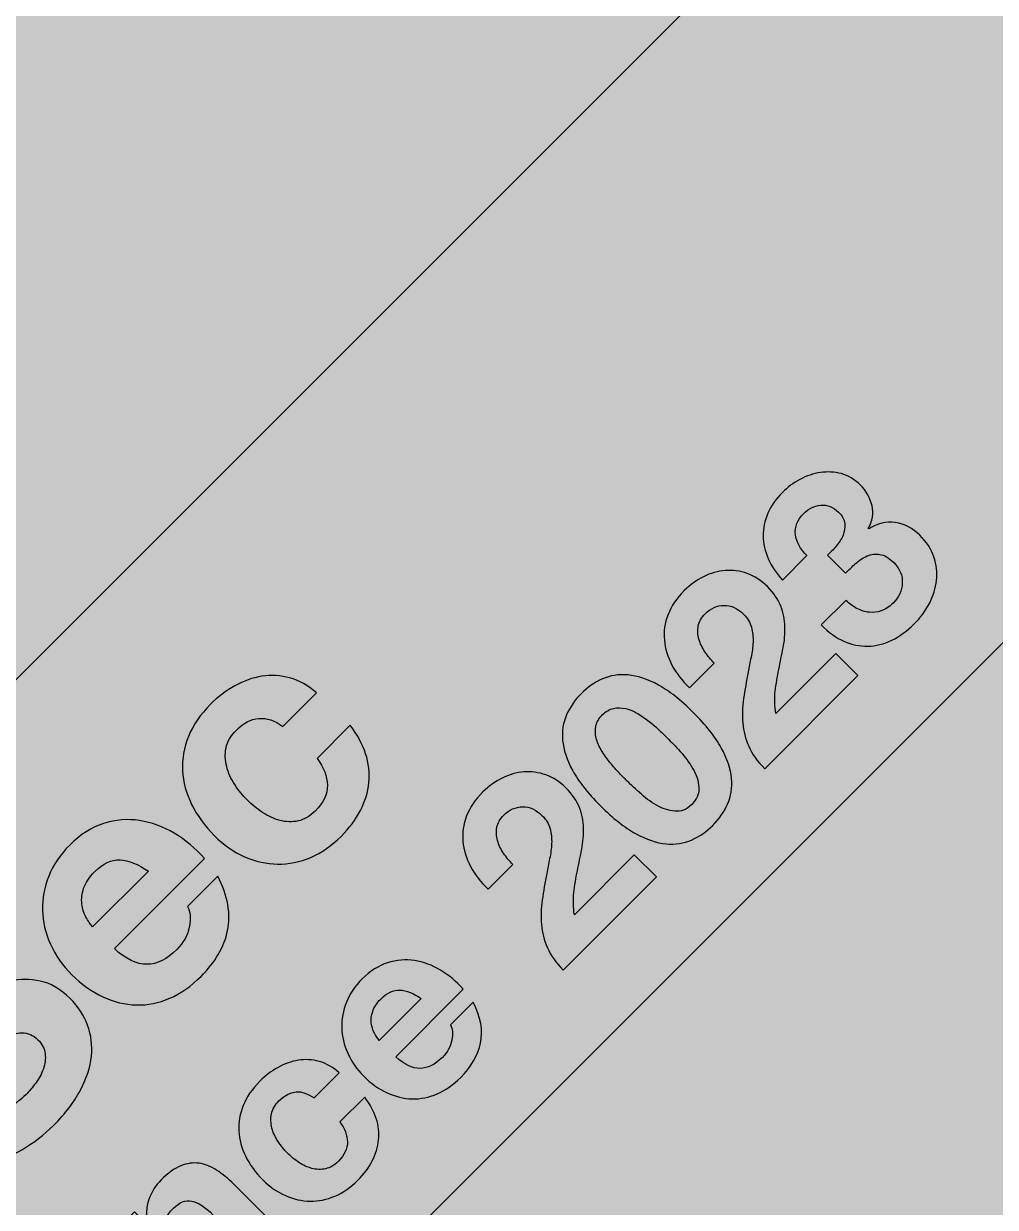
# Model space of a CAD drawing. Extents: x 111 to 722, y -668 to -170.
# Drawn here: x 318.8 to 421, y -543.6 to -419 of the extents above; entities that cross this region are included whole.
import ezdxf

# ---------------------------------------------------------------- set-up
doc = ezdxf.new("R2010")
doc.units = 0
doc.header["$MEASUREMENT"] = 0
for name, color, linetype, lineweight in [('background', 7, 'Continuous', 0), ('stripes', 7, 'Continuous', 0), ('type', 7, 'Continuous', 0)]:
    doc.layers.add(name, color=color, linetype=linetype, lineweight=lineweight)

# ---------------------------------------------------------------- blocks, each defined once
blk = doc.blocks.new('Block_2')
at = {"layer": 'stripes'}
blk.add_lwpolyline([(271.66, -290.48), (393.6, -412.41), (146.21, -659.79), (246.18, -659.79), (493.55, -412.41), (371.62, -290.48)], close=True, dxfattribs=at)
blk = doc.blocks.new('Block_1')
at = {"layer": 'stripes'}
blk.add_blockref('Block_2', (0, 0), dxfattribs=at)
blk = doc.blocks.new('Block_5')
at = {"layer": 'type', "true_color": 0x181d4e, "transparency": 33554687}
h = blk.add_hatch(color=179, dxfattribs=at)
h.dxf.hatch_style = 2
edge = h.paths.add_edge_path()
edge.add_spline(control_points=[(404.27, -474.03), (404.57, -473.67), (404.81, -473.29), (404.98, -472.88), (405.14, -472.48), (405.2, -472.07), (405.16, -471.65), (405.11, -471.24), (404.9, -470.84), (404.52, -470.46), (403.95, -469.89), (403.32, -469.64), (402.63, -469.72), (401.95, -469.8), (401.35, -470.08), (400.86, -470.58), (400.17, -471.26), (399.88, -472.01), (399.98, -472.81), (400.08, -473.61), (400.48, -474.34), (401.18, -475.02), (401.18, -475.02), (398.61, -477.59), (398.61, -477.59), (397.95, -476.88), (397.45, -476.13), (397.11, -475.34), (396.76, -474.55), (396.59, -473.76), (396.58, -472.95), (396.57, -472.14), (396.74, -471.35), (397.08, -470.57), (397.41, -469.79), (397.92, -469.05), (398.61, -468.37), (399.14, -467.83), (399.76, -467.38), (400.45, -467), (401.14, -466.63), (401.86, -466.39), (402.6, -466.28), (403.35, -466.17), (404.08, -466.21), (404.8, -466.4), (405.53, -466.59), (406.19, -466.99), (406.79, -467.58), (407.43, -468.23), (407.85, -468.96), (408.03, -469.77), (408.22, -470.57), (408.09, -471.38), (407.64, -472.18), (407.64, -472.18), (407.68, -472.22), (407.68, -472.22), (408.58, -471.64), (409.52, -471.42), (410.48, -471.55), (411.45, -471.68), (412.31, -472.12), (413.07, -472.88), (413.77, -473.58), (414.26, -474.34), (414.53, -475.16), (414.81, -475.98), (414.9, -476.8), (414.81, -477.63), (414.72, -478.45), (414.47, -479.26), (414.07, -480.05), (413.66, -480.84), (413.13, -481.55), (412.48, -482.2), (411.73, -482.95), (410.94, -483.53), (410.11, -483.93), (409.28, -484.33), (408.44, -484.54), (407.6, -484.56), (406.75, -484.57), (405.91, -484.4), (405.08, -484.04), (404.25, -483.68), (403.45, -483.1), (402.69, -482.32), (402.69, -482.32), (405.26, -479.74), (405.26, -479.74), (405.63, -480.09), (406.03, -480.37), (406.45, -480.59), (406.88, -480.81), (407.3, -480.95), (407.73, -480.99), (408.16, -481.04), (408.58, -480.99), (409.01, -480.84), (409.43, -480.69), (409.84, -480.42), (410.24, -480.03), (410.85, -479.42), (411.17, -478.72), (411.22, -477.92), (411.26, -477.13), (410.96, -476.41), (410.31, -475.76), (409.8, -475.25), (409.32, -474.96), (408.85, -474.89), (408.39, -474.82), (407.94, -474.88), (407.52, -475.06), (407.09, -475.25), (406.69, -475.51), (406.31, -475.86), (405.93, -476.2), (405.57, -476.54), (405.24, -476.87), (405.24, -476.87), (403.34, -474.96), (403.34, -474.96), (403.65, -474.69), (403.97, -474.38), (404.27, -474.03)], knot_values=[0, 0, 0, 0, 1, 1, 1, 2, 2, 2, 3, 3, 3, 4, 4, 4, 5, 5, 5, 6, 6, 6, 7, 7, 7, 8, 8, 8, 9, 9, 9, 10, 10, 10, 11, 11, 11, 12, 12, 12, 13, 13, 13, 14, 14, 14, 15, 15, 15, 16, 16, 16, 17, 17, 17, 18, 18, 18, 19, 19, 19, 20, 20, 20, 21, 21, 21, 22, 22, 22, 23, 23, 23, 24, 24, 24, 25, 25, 25, 26, 26, 26, 27, 27, 27, 28, 28, 28, 29, 29, 29, 30, 30, 30, 31, 31, 31, 32, 32, 32, 33, 33, 33, 34, 34, 34, 35, 35, 35, 36, 36, 36, 37, 37, 37, 38, 38, 38, 39, 39, 39, 40, 40, 40, 41, 41, 41, 42, 42, 42, 42], degree=3, periodic=0)
h = blk.add_hatch(color=179, dxfattribs=at)
h.dxf.hatch_style = 2
edge = h.paths.add_edge_path()
edge.add_spline(control_points=[(386.98, -486.54), (386.53, -485.68), (386.26, -484.8), (386.18, -483.91), (386.09, -483.01), (386.22, -482.12), (386.57, -481.23), (386.91, -480.34), (387.48, -479.5), (388.28, -478.7), (388.89, -478.09), (389.57, -477.6), (390.31, -477.24), (391.05, -476.87), (391.81, -476.66), (392.59, -476.6), (393.36, -476.54), (394.14, -476.64), (394.9, -476.91), (395.67, -477.19), (396.38, -477.65), (397.03, -478.29), (397.7, -478.97), (398.17, -479.65), (398.44, -480.35), (398.71, -481.05), (398.85, -481.77), (398.87, -482.5), (398.89, -483.23), (398.82, -483.97), (398.68, -484.73), (398.53, -485.48), (398.38, -486.24), (398.22, -486.99), (398.06, -487.75), (397.94, -488.52), (397.85, -489.29), (397.76, -490.07), (397.78, -490.85), (397.91, -491.63), (397.91, -491.63), (404.21, -485.33), (404.21, -485.33), (404.21, -485.33), (406.54, -487.65), (406.54, -487.65), (406.54, -487.65), (396.74, -497.45), (396.74, -497.45), (395.97, -496.67), (395.41, -495.89), (395.06, -495.09), (394.71, -494.3), (394.5, -493.49), (394.43, -492.65), (394.36, -491.82), (394.39, -490.96), (394.52, -490.06), (394.66, -489.17), (394.81, -488.24), (394.99, -487.27), (395.08, -486.77), (395.18, -486.26), (395.3, -485.72), (395.42, -485.18), (395.5, -484.64), (395.51, -484.12), (395.53, -483.59), (395.48, -483.07), (395.34, -482.57), (395.21, -482.07), (394.94, -481.62), (394.53, -481.21), (393.88, -480.56), (393.19, -480.25), (392.46, -480.26), (391.72, -480.27), (391.06, -480.57), (390.47, -481.15), (390.08, -481.55), (389.84, -481.97), (389.75, -482.43), (389.66, -482.89), (389.68, -483.35), (389.82, -483.81), (389.95, -484.28), (390.16, -484.72), (390.45, -485.15), (390.75, -485.59), (391.07, -485.98), (391.43, -486.34), (391.43, -486.34), (388.83, -488.93), (388.83, -488.93), (388.05, -488.19), (387.43, -487.39), (386.98, -486.54)], knot_values=[0, 0, 0, 0, 1, 1, 1, 2, 2, 2, 3, 3, 3, 4, 4, 4, 5, 5, 5, 6, 6, 6, 7, 7, 7, 8, 8, 8, 9, 9, 9, 10, 10, 10, 11, 11, 11, 12, 12, 12, 13, 13, 13, 14, 14, 14, 15, 15, 15, 16, 16, 16, 17, 17, 17, 18, 18, 18, 19, 19, 19, 20, 20, 20, 21, 21, 21, 22, 22, 22, 23, 23, 23, 24, 24, 24, 25, 25, 25, 26, 26, 26, 27, 27, 27, 28, 28, 28, 29, 29, 29, 30, 30, 30, 31, 31, 31, 32, 32, 32, 32], degree=3, periodic=0)
h = blk.add_hatch(color=179, dxfattribs=at)
h.dxf.hatch_style = 2
edge = h.paths.add_edge_path()
edge.add_spline(control_points=[(341.12, -493.41), (340.54, -493.99), (340.19, -494.6), (340.06, -495.26), (339.93, -495.91), (339.96, -496.56), (340.13, -497.22), (340.29, -497.89), (340.58, -498.52), (340.98, -499.12), (341.37, -499.72), (341.82, -500.27), (342.31, -500.76), (342.78, -501.23), (343.32, -501.66), (343.91, -502.05), (344.5, -502.44), (345.11, -502.72), (345.74, -502.89), (346.37, -503.06), (347, -503.08), (347.65, -502.94), (348.29, -502.81), (348.89, -502.46), (349.45, -501.9), (350.31, -501.04), (350.74, -500.13), (350.72, -499.18), (350.7, -498.23), (350.35, -497.29), (349.65, -496.36), (349.65, -496.36), (353.13, -492.88), (353.13, -492.88), (354.64, -494.86), (355.29, -496.87), (355.09, -498.9), (354.89, -500.93), (353.91, -502.82), (352.17, -504.57), (351.19, -505.55), (350.12, -506.29), (348.97, -506.78), (347.82, -507.27), (346.66, -507.51), (345.49, -507.49), (344.32, -507.47), (343.16, -507.21), (342.02, -506.71), (340.87, -506.21), (339.81, -505.47), (338.83, -504.49), (337.81, -503.47), (337.02, -502.38), (336.44, -501.21), (335.87, -500.05), (335.55, -498.85), (335.49, -497.64), (335.43, -496.43), (335.64, -495.23), (336.11, -494.05), (336.58, -492.86), (337.36, -491.74), (338.42, -490.67), (339.2, -489.89), (340.05, -489.24), (340.98, -488.72), (341.9, -488.21), (342.85, -487.87), (343.83, -487.72), (344.82, -487.57), (345.8, -487.62), (346.77, -487.89), (347.74, -488.15), (348.68, -488.68), (349.58, -489.47), (349.58, -489.47), (346.05, -493.01), (346.05, -493.01), (344.3, -491.74), (342.66, -491.87), (341.12, -493.41)], knot_values=[0, 0, 0, 0, 1, 1, 1, 2, 2, 2, 3, 3, 3, 4, 4, 4, 5, 5, 5, 6, 6, 6, 7, 7, 7, 8, 8, 8, 9, 9, 9, 10, 10, 10, 11, 11, 11, 12, 12, 12, 13, 13, 13, 14, 14, 14, 15, 15, 15, 16, 16, 16, 17, 17, 17, 18, 18, 18, 19, 19, 19, 20, 20, 20, 21, 21, 21, 22, 22, 22, 23, 23, 23, 24, 24, 24, 25, 25, 25, 26, 26, 26, 27, 27, 27, 27], degree=3, periodic=0)
h = blk.add_hatch(color=179, dxfattribs=at)
h.dxf.hatch_style = 2
edge = h.paths.add_edge_path()
edge.add_spline(control_points=[(383.55, -499.95), (384.11, -500.47), (384.71, -500.91), (385.35, -501.28), (385.98, -501.65), (386.62, -501.86), (387.27, -501.92), (387.92, -501.99), (388.52, -501.75), (389.06, -501.2), (389.62, -500.64), (389.87, -500.04), (389.82, -499.38), (389.76, -498.73), (389.55, -498.08), (389.18, -497.45), (388.81, -496.81), (388.37, -496.21), (387.85, -495.65), (387.34, -495.08), (386.89, -494.61), (386.51, -494.23), (386.28, -494), (386, -493.72), (385.67, -493.41), (385.34, -493.09), (384.98, -492.78), (384.59, -492.48), (384.21, -492.18), (383.8, -491.91), (383.38, -491.65), (382.96, -491.4), (382.54, -491.22), (382.11, -491.12), (381.67, -491.02), (381.25, -491.01), (380.83, -491.1), (380.41, -491.19), (380.02, -491.42), (379.65, -491.79), (379.28, -492.16), (379.06, -492.55), (378.97, -492.96), (378.89, -493.37), (378.9, -493.79), (379.01, -494.22), (379.12, -494.64), (379.3, -495.07), (379.54, -495.49), (379.79, -495.92), (380.07, -496.32), (380.37, -496.7), (380.68, -497.08), (380.99, -497.44), (381.31, -497.77), (381.62, -498.1), (381.9, -498.38), (382.13, -498.61), (382.51, -498.99), (382.98, -499.44), (383.55, -499.95)], knot_values=[0, 0, 0, 0, 1, 1, 1, 2, 2, 2, 3, 3, 3, 4, 4, 4, 5, 5, 5, 6, 6, 6, 7, 7, 7, 8, 8, 8, 9, 9, 9, 10, 10, 10, 11, 11, 11, 12, 12, 12, 13, 13, 13, 14, 14, 14, 15, 15, 15, 16, 16, 16, 17, 17, 17, 18, 18, 18, 19, 19, 19, 20, 20, 20, 20], degree=3, periodic=0)
edge = h.paths.add_edge_path()
edge.add_spline(control_points=[(376.54, -497.66), (375.92, -496.51), (375.56, -495.45), (375.48, -494.47), (375.39, -493.5), (375.52, -492.6), (375.89, -491.78), (376.25, -490.96), (376.76, -490.22), (377.42, -489.56), (378.09, -488.88), (378.84, -488.37), (379.66, -488), (380.48, -487.64), (381.38, -487.5), (382.36, -487.58), (383.35, -487.67), (384.41, -488.02), (385.56, -488.64), (386.7, -489.27), (387.92, -490.22), (389.22, -491.52), (390.55, -492.85), (391.53, -494.1), (392.17, -495.25), (392.81, -496.41), (393.16, -497.48), (393.25, -498.47), (393.33, -499.45), (393.19, -500.35), (392.83, -501.17), (392.47, -501.99), (391.95, -502.74), (391.27, -503.41), (390.61, -504.07), (389.87, -504.58), (389.05, -504.95), (388.23, -505.31), (387.34, -505.44), (386.36, -505.35), (385.38, -505.27), (384.31, -504.9), (383.16, -504.27), (382, -503.63), (380.75, -502.65), (379.42, -501.32), (378.12, -500.02), (377.17, -498.8), (376.54, -497.66)], knot_values=[0, 0, 0, 0, 1, 1, 1, 2, 2, 2, 3, 3, 3, 4, 4, 4, 5, 5, 5, 6, 6, 6, 7, 7, 7, 8, 8, 8, 9, 9, 9, 10, 10, 10, 11, 11, 11, 12, 12, 12, 13, 13, 13, 14, 14, 14, 15, 15, 15, 16, 16, 16, 16], degree=3, periodic=0)
h = blk.add_hatch(color=179, dxfattribs=at)
h.dxf.hatch_style = 2
edge = h.paths.add_edge_path()
edge.add_spline(control_points=[(365.79, -507.73), (365.33, -506.87), (365.07, -505.99), (364.99, -505.1), (364.9, -504.2), (365.03, -503.31), (365.38, -502.42), (365.72, -501.53), (366.29, -500.69), (367.09, -499.89), (367.7, -499.28), (368.38, -498.79), (369.12, -498.43), (369.86, -498.06), (370.62, -497.85), (371.4, -497.79), (372.17, -497.73), (372.95, -497.83), (373.71, -498.1), (374.48, -498.38), (375.19, -498.84), (375.84, -499.49), (376.51, -500.16), (376.98, -500.85), (377.25, -501.54), (377.52, -502.24), (377.66, -502.96), (377.68, -503.69), (377.7, -504.42), (377.63, -505.16), (377.49, -505.92), (377.34, -506.67), (377.19, -507.43), (377.03, -508.18), (376.87, -508.94), (376.75, -509.71), (376.66, -510.48), (376.57, -511.26), (376.59, -512.04), (376.71, -512.82), (376.71, -512.82), (383.02, -506.52), (383.02, -506.52), (383.02, -506.52), (385.35, -508.84), (385.35, -508.84), (385.35, -508.84), (375.55, -518.64), (375.55, -518.64), (374.78, -517.86), (374.21, -517.08), (373.87, -516.28), (373.52, -515.49), (373.31, -514.68), (373.24, -513.84), (373.17, -513.01), (373.2, -512.15), (373.33, -511.25), (373.47, -510.36), (373.62, -509.43), (373.8, -508.46), (373.89, -507.97), (373.99, -507.45), (374.11, -506.91), (374.23, -506.37), (374.3, -505.83), (374.32, -505.31), (374.34, -504.78), (374.29, -504.27), (374.15, -503.76), (374.02, -503.26), (373.75, -502.81), (373.34, -502.4), (372.69, -501.75), (372, -501.44), (371.27, -501.45), (370.53, -501.46), (369.87, -501.76), (369.28, -502.34), (368.89, -502.74), (368.65, -503.16), (368.56, -503.62), (368.47, -504.08), (368.49, -504.54), (368.63, -505), (368.76, -505.47), (368.97, -505.91), (369.26, -506.35), (369.56, -506.78), (369.88, -507.17), (370.24, -507.53), (370.24, -507.53), (367.64, -510.12), (367.64, -510.12), (366.86, -509.38), (366.24, -508.59), (365.79, -507.73)], knot_values=[0, 0, 0, 0, 1, 1, 1, 2, 2, 2, 3, 3, 3, 4, 4, 4, 5, 5, 5, 6, 6, 6, 7, 7, 7, 8, 8, 8, 9, 9, 9, 10, 10, 10, 11, 11, 11, 12, 12, 12, 13, 13, 13, 14, 14, 14, 15, 15, 15, 16, 16, 16, 17, 17, 17, 18, 18, 18, 19, 19, 19, 20, 20, 20, 21, 21, 21, 22, 22, 22, 23, 23, 23, 24, 24, 24, 25, 25, 25, 26, 26, 26, 27, 27, 27, 28, 28, 28, 29, 29, 29, 30, 30, 30, 31, 31, 31, 32, 32, 32, 32], degree=3, periodic=0)
h = blk.add_hatch(color=179, dxfattribs=at)
h.dxf.hatch_style = 2
edge = h.paths.add_edge_path()
edge.add_spline(control_points=[(328.91, -507.04), (328, -507), (327.11, -507.42), (326.23, -508.3), (325.65, -508.88), (325.27, -509.45), (325.08, -510.03), (324.9, -510.61), (324.83, -511.15), (324.89, -511.67), (324.95, -512.19), (325.1, -512.65), (325.32, -513.07), (325.55, -513.48), (325.79, -513.82), (326.02, -514.1), (326.02, -514.1), (331.89, -508.23), (331.89, -508.23), (330.81, -507.48), (329.81, -507.09), (328.91, -507.04)], knot_values=[0, 0, 0, 0, 1, 1, 1, 2, 2, 2, 3, 3, 3, 4, 4, 4, 5, 5, 5, 6, 6, 6, 7, 7, 7, 7], degree=3, periodic=0)
edge = h.paths.add_edge_path()
edge.add_spline(control_points=[(331.74, -518.03), (332.81, -518.02), (333.85, -517.5), (334.87, -516.48), (335.59, -515.76), (336.04, -514.95), (336.2, -514.06), (336.36, -513.17), (336.3, -512.46), (336.01, -511.94), (336.01, -511.94), (339.19, -508.76), (339.19, -508.76), (340.25, -510.84), (340.6, -512.75), (340.23, -514.48), (339.85, -516.21), (338.92, -517.81), (337.43, -519.3), (336.4, -520.34), (335.3, -521.1), (334.14, -521.6), (332.98, -522.1), (331.81, -522.34), (330.62, -522.3), (329.44, -522.27), (328.26, -521.99), (327.1, -521.45), (325.94, -520.92), (324.85, -520.14), (323.84, -519.13), (322.86, -518.14), (322.1, -517.07), (321.58, -515.9), (321.05, -514.73), (320.78, -513.54), (320.75, -512.33), (320.73, -511.12), (320.95, -509.92), (321.41, -508.75), (321.88, -507.57), (322.61, -506.48), (323.61, -505.48), (324.73, -504.36), (325.92, -503.61), (327.18, -503.21), (328.44, -502.81), (329.7, -502.71), (330.97, -502.9), (332.23, -503.1), (333.44, -503.54), (334.61, -504.24), (335.78, -504.93), (336.84, -505.82), (337.79, -506.9), (337.79, -506.9), (328.31, -516.38), (328.31, -516.38), (329.53, -517.5), (330.67, -518.05), (331.74, -518.03)], knot_values=[0, 0, 0, 0, 1, 1, 1, 2, 2, 2, 3, 3, 3, 4, 4, 4, 5, 5, 5, 6, 6, 6, 7, 7, 7, 8, 8, 8, 9, 9, 9, 10, 10, 10, 11, 11, 11, 12, 12, 12, 13, 13, 13, 14, 14, 14, 15, 15, 15, 16, 16, 16, 17, 17, 17, 18, 18, 18, 19, 19, 19, 20, 20, 20, 20], degree=3, periodic=0)
h = blk.add_hatch(color=179, dxfattribs=at)
h.dxf.hatch_style = 2
edge = h.paths.add_edge_path()
edge.add_spline(control_points=[(313.5, -533.64), (314.14, -533.84), (314.78, -533.89), (315.4, -533.79), (316.03, -533.69), (316.65, -533.45), (317.27, -533.09), (317.89, -532.72), (318.46, -532.28), (318.99, -531.76), (319.34, -531.4), (319.69, -530.99), (320.04, -530.52), (320.39, -530.06), (320.65, -529.56), (320.84, -529.04), (321.03, -528.51), (321.09, -527.98), (321.03, -527.45), (320.97, -526.91), (320.71, -526.42), (320.26, -525.96), (319.76, -525.47), (319.21, -525.23), (318.59, -525.24), (317.97, -525.25), (317.31, -525.4), (316.6, -525.71), (315.89, -526.01), (315.13, -526.41), (314.34, -526.9), (313.54, -527.39), (312.72, -527.88), (311.87, -528.35), (311.02, -528.86), (310.16, -529.31), (309.27, -529.71), (308.38, -530.11), (307.48, -530.37), (306.59, -530.48), (305.69, -530.6), (304.79, -530.53), (303.89, -530.25), (302.99, -529.98), (302.13, -529.43), (301.3, -528.6), (300.37, -527.67), (299.76, -526.66), (299.47, -525.58), (299.18, -524.5), (299.13, -523.4), (299.32, -522.3), (299.5, -521.2), (299.9, -520.14), (300.49, -519.1), (301.08, -518.07), (301.78, -517.14), (302.6, -516.33), (303.55, -515.38), (304.56, -514.58), (305.65, -513.92), (306.73, -513.26), (307.85, -512.83), (309, -512.62), (310.15, -512.42), (311.29, -512.49), (312.43, -512.83), (313.56, -513.16), (314.66, -513.86), (315.71, -514.91), (315.71, -514.91), (311.84, -518.77), (311.84, -518.77), (311.27, -518.26), (310.71, -517.93), (310.16, -517.77), (309.61, -517.61), (309.07, -517.58), (308.54, -517.7), (308.02, -517.82), (307.5, -518.05), (307, -518.38), (306.5, -518.71), (306.01, -519.12), (305.52, -519.61), (305.2, -519.93), (304.91, -520.29), (304.66, -520.68), (304.4, -521.07), (304.23, -521.48), (304.13, -521.91), (304.04, -522.34), (304.04, -522.77), (304.12, -523.19), (304.21, -523.62), (304.44, -524.02), (304.83, -524.41), (305.19, -524.77), (305.54, -524.99), (305.9, -525.07), (306.26, -525.16), (306.73, -525.09), (307.31, -524.88), (307.89, -524.67), (308.63, -524.31), (309.52, -523.79), (310.41, -523.27), (311.57, -522.59), (312.99, -521.74), (313.4, -521.47), (313.99, -521.13), (314.77, -520.7), (315.55, -520.28), (316.43, -519.97), (317.41, -519.76), (318.39, -519.56), (319.43, -519.57), (320.51, -519.79), (321.59, -520.01), (322.64, -520.63), (323.66, -521.64), (324.49, -522.47), (325.1, -523.4), (325.49, -524.44), (325.88, -525.47), (326.01, -526.56), (325.9, -527.71), (325.78, -528.87), (325.39, -530.06), (324.74, -531.28), (324.09, -532.51), (323.14, -533.75), (321.91, -534.98), (320.91, -535.98), (319.82, -536.83), (318.63, -537.52), (317.44, -538.22), (316.23, -538.66), (314.98, -538.86), (313.74, -539.05), (312.5, -538.95), (311.26, -538.56), (310.02, -538.18), (308.86, -537.41), (307.75, -536.28), (307.75, -536.28), (311.62, -532.41), (311.62, -532.41), (312.23, -533.02), (312.85, -533.43), (313.5, -533.64)], knot_values=[0, 0, 0, 0, 1, 1, 1, 2, 2, 2, 3, 3, 3, 4, 4, 4, 5, 5, 5, 6, 6, 6, 7, 7, 7, 8, 8, 8, 9, 9, 9, 10, 10, 10, 11, 11, 11, 12, 12, 12, 13, 13, 13, 14, 14, 14, 15, 15, 15, 16, 16, 16, 17, 17, 17, 18, 18, 18, 19, 19, 19, 20, 20, 20, 21, 21, 21, 22, 22, 22, 23, 23, 23, 24, 24, 24, 25, 25, 25, 26, 26, 26, 27, 27, 27, 28, 28, 28, 29, 29, 29, 30, 30, 30, 31, 31, 31, 32, 32, 32, 33, 33, 33, 34, 34, 34, 35, 35, 35, 36, 36, 36, 37, 37, 37, 38, 38, 38, 39, 39, 39, 40, 40, 40, 41, 41, 41, 42, 42, 42, 43, 43, 43, 44, 44, 44, 45, 45, 45, 46, 46, 46, 47, 47, 47, 48, 48, 48, 49, 49, 49, 50, 50, 50, 50], degree=3, periodic=0)
h = blk.add_hatch(color=179, dxfattribs=at)
h.dxf.hatch_style = 2
edge = h.paths.add_edge_path()
edge.add_spline(control_points=[(358.35, -520.74), (357.67, -520.71), (357, -521.03), (356.34, -521.69), (355.91, -522.12), (355.63, -522.55), (355.49, -522.98), (355.35, -523.41), (355.3, -523.82), (355.34, -524.21), (355.39, -524.6), (355.49, -524.95), (355.67, -525.26), (355.84, -525.57), (356.01, -525.83), (356.19, -526.03), (356.19, -526.03), (360.59, -521.63), (360.59, -521.63), (359.78, -521.07), (359.03, -520.78), (358.35, -520.74)], knot_values=[0, 0, 0, 0, 1, 1, 1, 2, 2, 2, 3, 3, 3, 4, 4, 4, 5, 5, 5, 6, 6, 6, 7, 7, 7, 7], degree=3, periodic=0)
edge = h.paths.add_edge_path()
edge.add_spline(control_points=[(360.48, -528.98), (361.28, -528.97), (362.06, -528.59), (362.82, -527.82), (363.37, -527.28), (363.7, -526.67), (363.82, -526), (363.94, -525.34), (363.9, -524.81), (363.68, -524.41), (363.68, -524.41), (366.06, -522.03), (366.06, -522.03), (366.86, -523.59), (367.12, -525.02), (366.84, -526.32), (366.56, -527.61), (365.87, -528.82), (364.75, -529.94), (363.97, -530.71), (363.15, -531.29), (362.28, -531.66), (361.41, -532.04), (360.53, -532.21), (359.64, -532.19), (358.75, -532.16), (357.87, -531.95), (357, -531.55), (356.13, -531.15), (355.31, -530.57), (354.55, -529.81), (353.81, -529.07), (353.25, -528.26), (352.86, -527.38), (352.46, -526.51), (352.26, -525.62), (352.24, -524.71), (352.22, -523.8), (352.38, -522.9), (352.73, -522.02), (353.08, -521.14), (353.63, -520.32), (354.38, -519.57), (355.22, -518.73), (356.11, -518.16), (357.06, -517.87), (358, -517.57), (358.95, -517.49), (359.9, -517.64), (360.84, -517.78), (361.76, -518.12), (362.63, -518.64), (363.51, -519.16), (364.3, -519.83), (365.01, -520.64), (365.01, -520.64), (357.91, -527.75), (357.91, -527.75), (358.82, -528.59), (359.68, -529), (360.48, -528.98)], knot_values=[0, 0, 0, 0, 1, 1, 1, 2, 2, 2, 3, 3, 3, 4, 4, 4, 5, 5, 5, 6, 6, 6, 7, 7, 7, 8, 8, 8, 9, 9, 9, 10, 10, 10, 11, 11, 11, 12, 12, 12, 13, 13, 13, 14, 14, 14, 15, 15, 15, 16, 16, 16, 17, 17, 17, 18, 18, 18, 19, 19, 19, 20, 20, 20, 20], degree=3, periodic=0)
h = blk.add_hatch(color=179, dxfattribs=at)
h.dxf.hatch_style = 2
edge = h.paths.add_edge_path()
edge.add_spline(control_points=[(345.63, -532.4), (345.2, -532.83), (344.94, -533.29), (344.84, -533.78), (344.75, -534.27), (344.76, -534.76), (344.89, -535.26), (345.02, -535.75), (345.23, -536.22), (345.53, -536.67), (345.83, -537.13), (346.16, -537.54), (346.53, -537.9), (346.89, -538.26), (347.28, -538.58), (347.73, -538.88), (348.17, -539.17), (348.63, -539.38), (349.1, -539.5), (349.57, -539.63), (350.05, -539.64), (350.53, -539.54), (351.01, -539.44), (351.46, -539.18), (351.88, -538.76), (352.53, -538.11), (352.85, -537.43), (352.84, -536.72), (352.82, -536.01), (352.56, -535.31), (352.04, -534.61), (352.04, -534.61), (354.65, -532), (354.65, -532), (355.78, -533.48), (356.27, -534.99), (356.11, -536.51), (355.96, -538.04), (355.23, -539.45), (353.92, -540.76), (353.19, -541.5), (352.39, -542.05), (351.52, -542.42), (350.66, -542.79), (349.79, -542.97), (348.91, -542.95), (348.03, -542.94), (347.17, -542.75), (346.31, -542.37), (345.45, -542), (344.65, -541.44), (343.92, -540.71), (343.16, -539.94), (342.56, -539.12), (342.13, -538.25), (341.7, -537.37), (341.46, -536.48), (341.41, -535.57), (341.37, -534.66), (341.52, -533.76), (341.88, -532.87), (342.23, -531.98), (342.81, -531.14), (343.61, -530.34), (344.2, -529.75), (344.84, -529.27), (345.53, -528.88), (346.22, -528.49), (346.94, -528.24), (347.67, -528.13), (348.41, -528.01), (349.14, -528.05), (349.87, -528.25), (350.6, -528.45), (351.31, -528.85), (351.98, -529.44), (351.98, -529.44), (349.33, -532.09), (349.33, -532.09), (348.02, -531.14), (346.79, -531.24), (345.63, -532.4)], knot_values=[0, 0, 0, 0, 1, 1, 1, 2, 2, 2, 3, 3, 3, 4, 4, 4, 5, 5, 5, 6, 6, 6, 7, 7, 7, 8, 8, 8, 9, 9, 9, 10, 10, 10, 11, 11, 11, 12, 12, 12, 13, 13, 13, 14, 14, 14, 15, 15, 15, 16, 16, 16, 17, 17, 17, 18, 18, 18, 19, 19, 19, 20, 20, 20, 21, 21, 21, 22, 22, 22, 23, 23, 23, 24, 24, 24, 25, 25, 25, 26, 26, 26, 27, 27, 27, 27], degree=3, periodic=0)
h = blk.add_hatch(color=179, dxfattribs=at)
h.dxf.hatch_style = 2
edge = h.paths.add_edge_path()
edge.add_spline(control_points=[(330.43, -544.06), (330.43, -544.06), (331.8, -545.43), (331.8, -545.43), (331.8, -545.43), (331.86, -545.37), (331.86, -545.37), (331.63, -544.46), (331.65, -543.6), (331.94, -542.79), (332.23, -541.99), (332.66, -541.3), (333.23, -540.72), (333.95, -540), (334.64, -539.5), (335.3, -539.24), (335.97, -538.97), (336.6, -538.88), (337.22, -538.96), (337.84, -539.04), (338.45, -539.28), (339.06, -539.68), (339.67, -540.07), (340.28, -540.57), (340.89, -541.18), (340.89, -541.18), (346.95, -547.24), (346.95, -547.24), (346.95, -547.24), (344.24, -549.95), (344.24, -549.95), (344.24, -549.95), (338.68, -544.38), (338.68, -544.38), (337.87, -543.57), (337.13, -543.09), (336.48, -542.94), (335.82, -542.8), (335.17, -543.05), (334.52, -543.7), (333.79, -544.43), (333.47, -545.19), (333.58, -545.96), (333.69, -546.72), (334.24, -547.61), (335.25, -548.61), (335.25, -548.61), (340.41, -553.78), (340.41, -553.78), (340.41, -553.78), (337.71, -556.48), (337.71, -556.48), (337.71, -556.48), (327.85, -546.63), (327.85, -546.63), (327.85, -546.63), (330.43, -544.06), (330.43, -544.06)], knot_values=[0, 0, 0, 0, 1, 1, 1, 2, 2, 2, 3, 3, 3, 4, 4, 4, 5, 5, 5, 6, 6, 6, 7, 7, 7, 8, 8, 8, 9, 9, 9, 10, 10, 10, 11, 11, 11, 12, 12, 12, 13, 13, 13, 14, 14, 14, 15, 15, 15, 16, 16, 16, 17, 17, 17, 18, 18, 18, 19, 19, 19, 19], degree=3, periodic=0)
at = {"layer": 'type', "color": 133, "lineweight": 25, "true_color": 0x39c0c4}
for points, knots in [([(404.27, -474.03), (404.57, -473.67), (404.81, -473.29), (404.98, -472.88), (405.14, -472.48), (405.2, -472.07), (405.16, -471.65), (405.11, -471.24), (404.9, -470.84), (404.52, -470.46), (403.95, -469.89), (403.32, -469.64), (402.63, -469.72), (401.95, -469.8), (401.35, -470.08), (400.86, -470.58), (400.17, -471.26), (399.88, -472.01), (399.98, -472.81), (400.08, -473.61), (400.48, -474.34), (401.18, -475.02), (401.18, -475.02), (398.61, -477.59), (398.61, -477.59), (397.95, -476.88), (397.45, -476.13), (397.11, -475.34), (396.76, -474.55), (396.59, -473.76), (396.58, -472.95), (396.57, -472.14), (396.74, -471.35), (397.08, -470.57), (397.41, -469.79), (397.92, -469.05), (398.61, -468.37), (399.14, -467.83), (399.76, -467.38), (400.45, -467), (401.14, -466.63), (401.86, -466.39), (402.6, -466.28), (403.35, -466.17), (404.08, -466.21), (404.8, -466.4), (405.53, -466.59), (406.19, -466.99), (406.79, -467.58), (407.43, -468.23), (407.85, -468.96), (408.03, -469.77), (408.22, -470.57), (408.09, -471.38), (407.64, -472.18), (407.64, -472.18), (407.68, -472.22), (407.68, -472.22), (408.58, -471.64), (409.52, -471.42), (410.48, -471.55), (411.45, -471.68), (412.31, -472.12), (413.07, -472.88), (413.77, -473.58), (414.26, -474.34), (414.53, -475.16), (414.81, -475.98), (414.9, -476.8), (414.81, -477.63), (414.72, -478.45), (414.47, -479.26), (414.07, -480.05), (413.66, -480.84), (413.13, -481.55), (412.48, -482.2), (411.73, -482.95), (410.94, -483.53), (410.11, -483.93), (409.28, -484.33), (408.44, -484.54), (407.6, -484.56), (406.75, -484.57), (405.91, -484.4), (405.08, -484.04), (404.25, -483.68), (403.45, -483.1), (402.69, -482.32), (402.69, -482.32), (405.26, -479.74), (405.26, -479.74), (405.63, -480.09), (406.03, -480.37), (406.45, -480.59), (406.88, -480.81), (407.3, -480.95), (407.73, -480.99), (408.16, -481.04), (408.58, -480.99), (409.01, -480.84), (409.43, -480.69), (409.84, -480.42), (410.24, -480.03), (410.85, -479.42), (411.17, -478.72), (411.22, -477.92), (411.26, -477.13), (410.96, -476.41), (410.31, -475.76), (409.8, -475.25), (409.32, -474.96), (408.85, -474.89), (408.39, -474.82), (407.94, -474.88), (407.52, -475.06), (407.09, -475.25), (406.69, -475.51), (406.31, -475.86), (405.93, -476.2), (405.57, -476.54), (405.24, -476.87), (405.24, -476.87), (403.34, -474.96), (403.34, -474.96), (403.65, -474.69), (403.97, -474.38), (404.27, -474.03)], [0, 0, 0, 0, 1, 1, 1, 2, 2, 2, 3, 3, 3, 4, 4, 4, 5, 5, 5, 6, 6, 6, 7, 7, 7, 8, 8, 8, 9, 9, 9, 10, 10, 10, 11, 11, 11, 12, 12, 12, 13, 13, 13, 14, 14, 14, 15, 15, 15, 16, 16, 16, 17, 17, 17, 18, 18, 18, 19, 19, 19, 20, 20, 20, 21, 21, 21, 22, 22, 22, 23, 23, 23, 24, 24, 24, 25, 25, 25, 26, 26, 26, 27, 27, 27, 28, 28, 28, 29, 29, 29, 30, 30, 30, 31, 31, 31, 32, 32, 32, 33, 33, 33, 34, 34, 34, 35, 35, 35, 36, 36, 36, 37, 37, 37, 38, 38, 38, 39, 39, 39, 40, 40, 40, 41, 41, 41, 42, 42, 42, 42]), ([(386.98, -486.54), (386.53, -485.68), (386.26, -484.8), (386.18, -483.91), (386.09, -483.01), (386.22, -482.12), (386.57, -481.23), (386.91, -480.34), (387.48, -479.5), (388.28, -478.7), (388.89, -478.09), (389.57, -477.6), (390.31, -477.24), (391.05, -476.87), (391.81, -476.66), (392.59, -476.6), (393.36, -476.54), (394.14, -476.64), (394.9, -476.91), (395.67, -477.19), (396.38, -477.65), (397.03, -478.29), (397.7, -478.97), (398.17, -479.65), (398.44, -480.35), (398.71, -481.05), (398.85, -481.77), (398.87, -482.5), (398.89, -483.23), (398.82, -483.97), (398.68, -484.73), (398.53, -485.48), (398.38, -486.24), (398.22, -486.99), (398.06, -487.75), (397.94, -488.52), (397.85, -489.29), (397.76, -490.07), (397.78, -490.85), (397.91, -491.63), (397.91, -491.63), (404.21, -485.33), (404.21, -485.33), (404.21, -485.33), (406.54, -487.65), (406.54, -487.65), (406.54, -487.65), (396.74, -497.45), (396.74, -497.45), (395.97, -496.67), (395.41, -495.89), (395.06, -495.09), (394.71, -494.3), (394.5, -493.49), (394.43, -492.65), (394.36, -491.82), (394.39, -490.96), (394.52, -490.06), (394.66, -489.17), (394.81, -488.24), (394.99, -487.27), (395.08, -486.77), (395.18, -486.26), (395.3, -485.72), (395.42, -485.18), (395.5, -484.64), (395.51, -484.12), (395.53, -483.59), (395.48, -483.07), (395.34, -482.57), (395.21, -482.07), (394.94, -481.62), (394.53, -481.21), (393.88, -480.56), (393.19, -480.25), (392.46, -480.26), (391.72, -480.27), (391.06, -480.57), (390.47, -481.15), (390.08, -481.55), (389.84, -481.97), (389.75, -482.43), (389.66, -482.89), (389.68, -483.35), (389.82, -483.81), (389.95, -484.28), (390.16, -484.72), (390.45, -485.15), (390.75, -485.59), (391.07, -485.98), (391.43, -486.34), (391.43, -486.34), (388.83, -488.93), (388.83, -488.93), (388.05, -488.19), (387.43, -487.39), (386.98, -486.54)], [0, 0, 0, 0, 1, 1, 1, 2, 2, 2, 3, 3, 3, 4, 4, 4, 5, 5, 5, 6, 6, 6, 7, 7, 7, 8, 8, 8, 9, 9, 9, 10, 10, 10, 11, 11, 11, 12, 12, 12, 13, 13, 13, 14, 14, 14, 15, 15, 15, 16, 16, 16, 17, 17, 17, 18, 18, 18, 19, 19, 19, 20, 20, 20, 21, 21, 21, 22, 22, 22, 23, 23, 23, 24, 24, 24, 25, 25, 25, 26, 26, 26, 27, 27, 27, 28, 28, 28, 29, 29, 29, 30, 30, 30, 31, 31, 31, 32, 32, 32, 32]), ([(341.12, -493.41), (340.54, -493.99), (340.19, -494.6), (340.06, -495.26), (339.93, -495.91), (339.96, -496.56), (340.13, -497.22), (340.29, -497.89), (340.58, -498.52), (340.98, -499.12), (341.37, -499.72), (341.82, -500.27), (342.31, -500.76), (342.78, -501.23), (343.32, -501.66), (343.91, -502.05), (344.5, -502.44), (345.11, -502.72), (345.74, -502.89), (346.37, -503.06), (347, -503.08), (347.65, -502.94), (348.29, -502.81), (348.89, -502.46), (349.45, -501.9), (350.31, -501.04), (350.74, -500.13), (350.72, -499.18), (350.7, -498.23), (350.35, -497.29), (349.65, -496.36), (349.65, -496.36), (353.13, -492.88), (353.13, -492.88), (354.64, -494.86), (355.29, -496.87), (355.09, -498.9), (354.89, -500.93), (353.91, -502.82), (352.17, -504.57), (351.19, -505.55), (350.12, -506.29), (348.97, -506.78), (347.82, -507.27), (346.66, -507.51), (345.49, -507.49), (344.32, -507.47), (343.16, -507.21), (342.02, -506.71), (340.87, -506.21), (339.81, -505.47), (338.83, -504.49), (337.81, -503.47), (337.02, -502.38), (336.44, -501.21), (335.87, -500.05), (335.55, -498.85), (335.49, -497.64), (335.43, -496.43), (335.64, -495.23), (336.11, -494.05), (336.58, -492.86), (337.36, -491.74), (338.42, -490.67), (339.2, -489.89), (340.05, -489.24), (340.98, -488.72), (341.9, -488.21), (342.85, -487.87), (343.83, -487.72), (344.82, -487.57), (345.8, -487.62), (346.77, -487.89), (347.74, -488.15), (348.68, -488.68), (349.58, -489.47), (349.58, -489.47), (346.05, -493.01), (346.05, -493.01), (344.3, -491.74), (342.66, -491.87), (341.12, -493.41)], [0, 0, 0, 0, 1, 1, 1, 2, 2, 2, 3, 3, 3, 4, 4, 4, 5, 5, 5, 6, 6, 6, 7, 7, 7, 8, 8, 8, 9, 9, 9, 10, 10, 10, 11, 11, 11, 12, 12, 12, 13, 13, 13, 14, 14, 14, 15, 15, 15, 16, 16, 16, 17, 17, 17, 18, 18, 18, 19, 19, 19, 20, 20, 20, 21, 21, 21, 22, 22, 22, 23, 23, 23, 24, 24, 24, 25, 25, 25, 26, 26, 26, 27, 27, 27, 27]), ([(376.54, -497.66), (375.92, -496.51), (375.56, -495.45), (375.48, -494.47), (375.39, -493.5), (375.52, -492.6), (375.89, -491.78), (376.25, -490.96), (376.76, -490.22), (377.42, -489.56), (378.09, -488.88), (378.84, -488.37), (379.66, -488), (380.48, -487.64), (381.38, -487.5), (382.36, -487.58), (383.35, -487.67), (384.41, -488.02), (385.56, -488.64), (386.7, -489.27), (387.92, -490.22), (389.22, -491.52), (390.55, -492.85), (391.53, -494.1), (392.17, -495.25), (392.81, -496.41), (393.16, -497.48), (393.25, -498.47), (393.33, -499.45), (393.19, -500.35), (392.83, -501.17), (392.47, -501.99), (391.95, -502.74), (391.27, -503.41), (390.61, -504.07), (389.87, -504.58), (389.05, -504.95), (388.23, -505.31), (387.34, -505.44), (386.36, -505.35), (385.38, -505.27), (384.31, -504.9), (383.16, -504.27), (382, -503.63), (380.75, -502.65), (379.42, -501.32), (378.12, -500.02), (377.17, -498.8), (376.54, -497.66)], [0, 0, 0, 0, 1, 1, 1, 2, 2, 2, 3, 3, 3, 4, 4, 4, 5, 5, 5, 6, 6, 6, 7, 7, 7, 8, 8, 8, 9, 9, 9, 10, 10, 10, 11, 11, 11, 12, 12, 12, 13, 13, 13, 14, 14, 14, 15, 15, 15, 16, 16, 16, 16]), ([(383.55, -499.95), (384.11, -500.47), (384.71, -500.91), (385.35, -501.28), (385.98, -501.65), (386.62, -501.86), (387.27, -501.92), (387.92, -501.99), (388.52, -501.75), (389.06, -501.2), (389.62, -500.64), (389.87, -500.04), (389.82, -499.38), (389.76, -498.73), (389.55, -498.08), (389.18, -497.45), (388.81, -496.81), (388.37, -496.21), (387.85, -495.65), (387.34, -495.08), (386.89, -494.61), (386.51, -494.23), (386.28, -494), (386, -493.72), (385.67, -493.41), (385.34, -493.09), (384.98, -492.78), (384.59, -492.48), (384.21, -492.18), (383.8, -491.91), (383.38, -491.65), (382.96, -491.4), (382.54, -491.22), (382.11, -491.12), (381.67, -491.02), (381.25, -491.01), (380.83, -491.1), (380.41, -491.19), (380.02, -491.42), (379.65, -491.79), (379.28, -492.16), (379.06, -492.55), (378.97, -492.96), (378.89, -493.37), (378.9, -493.79), (379.01, -494.22), (379.12, -494.64), (379.3, -495.07), (379.54, -495.49), (379.79, -495.92), (380.07, -496.32), (380.37, -496.7), (380.68, -497.08), (380.99, -497.44), (381.31, -497.77), (381.62, -498.1), (381.9, -498.38), (382.13, -498.61), (382.51, -498.99), (382.98, -499.44), (383.55, -499.95)], [0, 0, 0, 0, 1, 1, 1, 2, 2, 2, 3, 3, 3, 4, 4, 4, 5, 5, 5, 6, 6, 6, 7, 7, 7, 8, 8, 8, 9, 9, 9, 10, 10, 10, 11, 11, 11, 12, 12, 12, 13, 13, 13, 14, 14, 14, 15, 15, 15, 16, 16, 16, 17, 17, 17, 18, 18, 18, 19, 19, 19, 20, 20, 20, 20]), ([(365.79, -507.73), (365.33, -506.87), (365.07, -505.99), (364.99, -505.1), (364.9, -504.2), (365.03, -503.31), (365.38, -502.42), (365.72, -501.53), (366.29, -500.69), (367.09, -499.89), (367.7, -499.28), (368.38, -498.79), (369.12, -498.43), (369.86, -498.06), (370.62, -497.85), (371.4, -497.79), (372.17, -497.73), (372.95, -497.83), (373.71, -498.1), (374.48, -498.38), (375.19, -498.84), (375.84, -499.49), (376.51, -500.16), (376.98, -500.85), (377.25, -501.54), (377.52, -502.24), (377.66, -502.96), (377.68, -503.69), (377.7, -504.42), (377.63, -505.16), (377.49, -505.92), (377.34, -506.67), (377.19, -507.43), (377.03, -508.18), (376.87, -508.94), (376.75, -509.71), (376.66, -510.48), (376.57, -511.26), (376.59, -512.04), (376.71, -512.82), (376.71, -512.82), (383.02, -506.52), (383.02, -506.52), (383.02, -506.52), (385.35, -508.84), (385.35, -508.84), (385.35, -508.84), (375.55, -518.64), (375.55, -518.64), (374.78, -517.86), (374.21, -517.08), (373.87, -516.28), (373.52, -515.49), (373.31, -514.68), (373.24, -513.84), (373.17, -513.01), (373.2, -512.15), (373.33, -511.25), (373.47, -510.36), (373.62, -509.43), (373.8, -508.46), (373.89, -507.97), (373.99, -507.45), (374.11, -506.91), (374.23, -506.37), (374.3, -505.83), (374.32, -505.31), (374.34, -504.78), (374.29, -504.27), (374.15, -503.76), (374.02, -503.26), (373.75, -502.81), (373.34, -502.4), (372.69, -501.75), (372, -501.44), (371.27, -501.45), (370.53, -501.46), (369.87, -501.76), (369.28, -502.34), (368.89, -502.74), (368.65, -503.16), (368.56, -503.62), (368.47, -504.08), (368.49, -504.54), (368.63, -505), (368.76, -505.47), (368.97, -505.91), (369.26, -506.35), (369.56, -506.78), (369.88, -507.17), (370.24, -507.53), (370.24, -507.53), (367.64, -510.12), (367.64, -510.12), (366.86, -509.38), (366.24, -508.59), (365.79, -507.73)], [0, 0, 0, 0, 1, 1, 1, 2, 2, 2, 3, 3, 3, 4, 4, 4, 5, 5, 5, 6, 6, 6, 7, 7, 7, 8, 8, 8, 9, 9, 9, 10, 10, 10, 11, 11, 11, 12, 12, 12, 13, 13, 13, 14, 14, 14, 15, 15, 15, 16, 16, 16, 17, 17, 17, 18, 18, 18, 19, 19, 19, 20, 20, 20, 21, 21, 21, 22, 22, 22, 23, 23, 23, 24, 24, 24, 25, 25, 25, 26, 26, 26, 27, 27, 27, 28, 28, 28, 29, 29, 29, 30, 30, 30, 31, 31, 31, 32, 32, 32, 32]), ([(331.74, -518.03), (332.81, -518.02), (333.85, -517.5), (334.87, -516.48), (335.59, -515.76), (336.04, -514.95), (336.2, -514.06), (336.36, -513.17), (336.3, -512.46), (336.01, -511.94), (336.01, -511.94), (339.19, -508.76), (339.19, -508.76), (340.25, -510.84), (340.6, -512.75), (340.23, -514.48), (339.85, -516.21), (338.92, -517.81), (337.43, -519.3), (336.4, -520.34), (335.3, -521.1), (334.14, -521.6), (332.98, -522.1), (331.81, -522.34), (330.62, -522.3), (329.44, -522.27), (328.26, -521.99), (327.1, -521.45), (325.94, -520.92), (324.85, -520.14), (323.84, -519.13), (322.86, -518.14), (322.1, -517.07), (321.58, -515.9), (321.05, -514.73), (320.78, -513.54), (320.75, -512.33), (320.73, -511.12), (320.95, -509.92), (321.41, -508.75), (321.88, -507.57), (322.61, -506.48), (323.61, -505.48), (324.73, -504.36), (325.92, -503.61), (327.18, -503.21), (328.44, -502.81), (329.7, -502.71), (330.97, -502.9), (332.23, -503.1), (333.44, -503.54), (334.61, -504.24), (335.78, -504.93), (336.84, -505.82), (337.79, -506.9), (337.79, -506.9), (328.31, -516.38), (328.31, -516.38), (329.53, -517.5), (330.67, -518.05), (331.74, -518.03)], [0, 0, 0, 0, 1, 1, 1, 2, 2, 2, 3, 3, 3, 4, 4, 4, 5, 5, 5, 6, 6, 6, 7, 7, 7, 8, 8, 8, 9, 9, 9, 10, 10, 10, 11, 11, 11, 12, 12, 12, 13, 13, 13, 14, 14, 14, 15, 15, 15, 16, 16, 16, 17, 17, 17, 18, 18, 18, 19, 19, 19, 20, 20, 20, 20]), ([(328.91, -507.04), (328, -507), (327.11, -507.42), (326.23, -508.3), (325.65, -508.88), (325.27, -509.45), (325.08, -510.03), (324.9, -510.61), (324.83, -511.15), (324.89, -511.67), (324.95, -512.19), (325.1, -512.65), (325.32, -513.07), (325.55, -513.48), (325.79, -513.82), (326.02, -514.1), (326.02, -514.1), (331.89, -508.23), (331.89, -508.23), (330.81, -507.48), (329.81, -507.09), (328.91, -507.04)], [0, 0, 0, 0, 1, 1, 1, 2, 2, 2, 3, 3, 3, 4, 4, 4, 5, 5, 5, 6, 6, 6, 7, 7, 7, 7]), ([(313.5, -533.64), (314.14, -533.84), (314.78, -533.89), (315.4, -533.79), (316.03, -533.69), (316.65, -533.45), (317.27, -533.09), (317.89, -532.72), (318.46, -532.28), (318.99, -531.76), (319.34, -531.4), (319.69, -530.99), (320.04, -530.52), (320.39, -530.06), (320.65, -529.56), (320.84, -529.04), (321.03, -528.51), (321.09, -527.98), (321.03, -527.45), (320.97, -526.91), (320.71, -526.42), (320.26, -525.96), (319.76, -525.47), (319.21, -525.23), (318.59, -525.24), (317.97, -525.25), (317.31, -525.4), (316.6, -525.71), (315.89, -526.01), (315.13, -526.41), (314.34, -526.9), (313.54, -527.39), (312.72, -527.88), (311.87, -528.35), (311.02, -528.86), (310.16, -529.31), (309.27, -529.71), (308.38, -530.11), (307.48, -530.37), (306.59, -530.48), (305.69, -530.6), (304.79, -530.53), (303.89, -530.25), (302.99, -529.98), (302.13, -529.43), (301.3, -528.6), (300.37, -527.67), (299.76, -526.66), (299.47, -525.58), (299.18, -524.5), (299.13, -523.4), (299.32, -522.3), (299.5, -521.2), (299.9, -520.14), (300.49, -519.1), (301.08, -518.07), (301.78, -517.14), (302.6, -516.33), (303.55, -515.38), (304.56, -514.58), (305.65, -513.92), (306.73, -513.26), (307.85, -512.83), (309, -512.62), (310.15, -512.42), (311.29, -512.49), (312.43, -512.83), (313.56, -513.16), (314.66, -513.86), (315.71, -514.91), (315.71, -514.91), (311.84, -518.77), (311.84, -518.77), (311.27, -518.26), (310.71, -517.93), (310.16, -517.77), (309.61, -517.61), (309.07, -517.58), (308.54, -517.7), (308.02, -517.82), (307.5, -518.05), (307, -518.38), (306.5, -518.71), (306.01, -519.12), (305.52, -519.61), (305.2, -519.93), (304.91, -520.29), (304.66, -520.68), (304.4, -521.07), (304.23, -521.48), (304.13, -521.91), (304.04, -522.34), (304.04, -522.77), (304.12, -523.19), (304.21, -523.62), (304.44, -524.02), (304.83, -524.41), (305.19, -524.77), (305.54, -524.99), (305.9, -525.07), (306.26, -525.16), (306.73, -525.09), (307.31, -524.88), (307.89, -524.67), (308.63, -524.31), (309.52, -523.79), (310.41, -523.27), (311.57, -522.59), (312.99, -521.74), (313.4, -521.47), (313.99, -521.13), (314.77, -520.7), (315.55, -520.28), (316.43, -519.97), (317.41, -519.76), (318.39, -519.56), (319.43, -519.57), (320.51, -519.79), (321.59, -520.01), (322.64, -520.63), (323.66, -521.64), (324.49, -522.47), (325.1, -523.4), (325.49, -524.44), (325.88, -525.47), (326.01, -526.56), (325.9, -527.71), (325.78, -528.87), (325.39, -530.06), (324.74, -531.28), (324.09, -532.51), (323.14, -533.75), (321.91, -534.98), (320.91, -535.98), (319.82, -536.83), (318.63, -537.52), (317.44, -538.22), (316.23, -538.66), (314.98, -538.86), (313.74, -539.05), (312.5, -538.95), (311.26, -538.56), (310.02, -538.18), (308.86, -537.41), (307.75, -536.28), (307.75, -536.28), (311.62, -532.41), (311.62, -532.41), (312.23, -533.02), (312.85, -533.43), (313.5, -533.64)], [0, 0, 0, 0, 1, 1, 1, 2, 2, 2, 3, 3, 3, 4, 4, 4, 5, 5, 5, 6, 6, 6, 7, 7, 7, 8, 8, 8, 9, 9, 9, 10, 10, 10, 11, 11, 11, 12, 12, 12, 13, 13, 13, 14, 14, 14, 15, 15, 15, 16, 16, 16, 17, 17, 17, 18, 18, 18, 19, 19, 19, 20, 20, 20, 21, 21, 21, 22, 22, 22, 23, 23, 23, 24, 24, 24, 25, 25, 25, 26, 26, 26, 27, 27, 27, 28, 28, 28, 29, 29, 29, 30, 30, 30, 31, 31, 31, 32, 32, 32, 33, 33, 33, 34, 34, 34, 35, 35, 35, 36, 36, 36, 37, 37, 37, 38, 38, 38, 39, 39, 39, 40, 40, 40, 41, 41, 41, 42, 42, 42, 43, 43, 43, 44, 44, 44, 45, 45, 45, 46, 46, 46, 47, 47, 47, 48, 48, 48, 49, 49, 49, 50, 50, 50, 50]), ([(360.48, -528.98), (361.28, -528.97), (362.06, -528.59), (362.82, -527.82), (363.37, -527.28), (363.7, -526.67), (363.82, -526), (363.94, -525.34), (363.9, -524.81), (363.68, -524.41), (363.68, -524.41), (366.06, -522.03), (366.06, -522.03), (366.86, -523.59), (367.12, -525.02), (366.84, -526.32), (366.56, -527.61), (365.87, -528.82), (364.75, -529.94), (363.97, -530.71), (363.15, -531.29), (362.28, -531.66), (361.41, -532.04), (360.53, -532.21), (359.64, -532.19), (358.75, -532.16), (357.87, -531.95), (357, -531.55), (356.13, -531.15), (355.31, -530.57), (354.55, -529.81), (353.81, -529.07), (353.25, -528.26), (352.86, -527.38), (352.46, -526.51), (352.26, -525.62), (352.24, -524.71), (352.22, -523.8), (352.38, -522.9), (352.73, -522.02), (353.08, -521.14), (353.63, -520.32), (354.38, -519.57), (355.22, -518.73), (356.11, -518.16), (357.06, -517.87), (358, -517.57), (358.95, -517.49), (359.9, -517.64), (360.84, -517.78), (361.76, -518.12), (362.63, -518.64), (363.51, -519.16), (364.3, -519.83), (365.01, -520.64), (365.01, -520.64), (357.91, -527.75), (357.91, -527.75), (358.82, -528.59), (359.68, -529), (360.48, -528.98)], [0, 0, 0, 0, 1, 1, 1, 2, 2, 2, 3, 3, 3, 4, 4, 4, 5, 5, 5, 6, 6, 6, 7, 7, 7, 8, 8, 8, 9, 9, 9, 10, 10, 10, 11, 11, 11, 12, 12, 12, 13, 13, 13, 14, 14, 14, 15, 15, 15, 16, 16, 16, 17, 17, 17, 18, 18, 18, 19, 19, 19, 20, 20, 20, 20]), ([(358.35, -520.74), (357.67, -520.71), (357, -521.03), (356.34, -521.69), (355.91, -522.12), (355.63, -522.55), (355.49, -522.98), (355.35, -523.41), (355.3, -523.82), (355.34, -524.21), (355.39, -524.6), (355.49, -524.95), (355.67, -525.26), (355.84, -525.57), (356.01, -525.83), (356.19, -526.03), (356.19, -526.03), (360.59, -521.63), (360.59, -521.63), (359.78, -521.07), (359.03, -520.78), (358.35, -520.74)], [0, 0, 0, 0, 1, 1, 1, 2, 2, 2, 3, 3, 3, 4, 4, 4, 5, 5, 5, 6, 6, 6, 7, 7, 7, 7]), ([(345.63, -532.4), (345.2, -532.83), (344.94, -533.29), (344.84, -533.78), (344.75, -534.27), (344.76, -534.76), (344.89, -535.26), (345.02, -535.75), (345.23, -536.22), (345.53, -536.67), (345.83, -537.13), (346.16, -537.54), (346.53, -537.9), (346.89, -538.26), (347.28, -538.58), (347.73, -538.88), (348.17, -539.17), (348.63, -539.38), (349.1, -539.5), (349.57, -539.63), (350.05, -539.64), (350.53, -539.54), (351.01, -539.44), (351.46, -539.18), (351.88, -538.76), (352.53, -538.11), (352.85, -537.43), (352.84, -536.72), (352.82, -536.01), (352.56, -535.31), (352.04, -534.61), (352.04, -534.61), (354.65, -532), (354.65, -532), (355.78, -533.48), (356.27, -534.99), (356.11, -536.51), (355.96, -538.04), (355.23, -539.45), (353.92, -540.76), (353.19, -541.5), (352.39, -542.05), (351.52, -542.42), (350.66, -542.79), (349.79, -542.97), (348.91, -542.95), (348.03, -542.94), (347.17, -542.75), (346.31, -542.37), (345.45, -542), (344.65, -541.44), (343.92, -540.71), (343.16, -539.94), (342.56, -539.12), (342.13, -538.25), (341.7, -537.37), (341.46, -536.48), (341.41, -535.57), (341.37, -534.66), (341.52, -533.76), (341.88, -532.87), (342.23, -531.98), (342.81, -531.14), (343.61, -530.34), (344.2, -529.75), (344.84, -529.27), (345.53, -528.88), (346.22, -528.49), (346.94, -528.24), (347.67, -528.13), (348.41, -528.01), (349.14, -528.05), (349.87, -528.25), (350.6, -528.45), (351.31, -528.85), (351.98, -529.44), (351.98, -529.44), (349.33, -532.09), (349.33, -532.09), (348.02, -531.14), (346.79, -531.24), (345.63, -532.4)], [0, 0, 0, 0, 1, 1, 1, 2, 2, 2, 3, 3, 3, 4, 4, 4, 5, 5, 5, 6, 6, 6, 7, 7, 7, 8, 8, 8, 9, 9, 9, 10, 10, 10, 11, 11, 11, 12, 12, 12, 13, 13, 13, 14, 14, 14, 15, 15, 15, 16, 16, 16, 17, 17, 17, 18, 18, 18, 19, 19, 19, 20, 20, 20, 21, 21, 21, 22, 22, 22, 23, 23, 23, 24, 24, 24, 25, 25, 25, 26, 26, 26, 27, 27, 27, 27]), ([(330.43, -544.06), (330.43, -544.06), (331.8, -545.43), (331.8, -545.43), (331.8, -545.43), (331.86, -545.37), (331.86, -545.37), (331.63, -544.46), (331.65, -543.6), (331.94, -542.79), (332.23, -541.99), (332.66, -541.3), (333.23, -540.72), (333.95, -540), (334.64, -539.5), (335.3, -539.24), (335.97, -538.97), (336.6, -538.88), (337.22, -538.96), (337.84, -539.04), (338.45, -539.28), (339.06, -539.68), (339.67, -540.07), (340.28, -540.57), (340.89, -541.18), (340.89, -541.18), (346.95, -547.24), (346.95, -547.24), (346.95, -547.24), (344.24, -549.95), (344.24, -549.95), (344.24, -549.95), (338.68, -544.38), (338.68, -544.38), (337.87, -543.57), (337.13, -543.09), (336.48, -542.94), (335.82, -542.8), (335.17, -543.05), (334.52, -543.7), (333.79, -544.43), (333.47, -545.19), (333.58, -545.96), (333.69, -546.72), (334.24, -547.61), (335.25, -548.61), (335.25, -548.61), (340.41, -553.78), (340.41, -553.78), (340.41, -553.78), (337.71, -556.48), (337.71, -556.48), (337.71, -556.48), (327.85, -546.63), (327.85, -546.63), (327.85, -546.63), (330.43, -544.06), (330.43, -544.06)], [0, 0, 0, 0, 1, 1, 1, 2, 2, 2, 3, 3, 3, 4, 4, 4, 5, 5, 5, 6, 6, 6, 7, 7, 7, 8, 8, 8, 9, 9, 9, 10, 10, 10, 11, 11, 11, 12, 12, 12, 13, 13, 13, 14, 14, 14, 15, 15, 15, 16, 16, 16, 17, 17, 17, 18, 18, 18, 19, 19, 19, 19])]:
    blk.add_open_spline(points, degree=3, knots=knots, dxfattribs=at)

msp = doc.modelspace()

# ---------------------------------------------------------------- hatches: boundary and pattern name
at = {"layer": 'background', "true_color": 0x181d4e, "transparency": 33554687}
h = msp.add_hatch(color=179, dxfattribs=at)
h.dxf.hatch_style = 2
h.paths.add_polyline_path([(641.39, -668.16), (673.53, -636.01), (673.53, -523.51), (721.75, -475.3), (721.75, -378.87), (673.53, -330.66), (673.53, -202.08), (641.39, -169.94), (143.18, -169.94), (111.03, -202.08), (111.03, -330.66), (159.25, -378.87), (159.25, -475.3), (111.03, -523.51), (111.03, -636.01), (143.18, -668.16)])

# ---------------------------------------------------------------- block references
at = {"layer": 'stripes'}
msp.add_blockref('Block_1', (0, 0), dxfattribs=at)
at = {"layer": 'type'}
msp.add_blockref('Block_5', (0, 0), dxfattribs=at)

doc.saveas('drawing.dxf')
